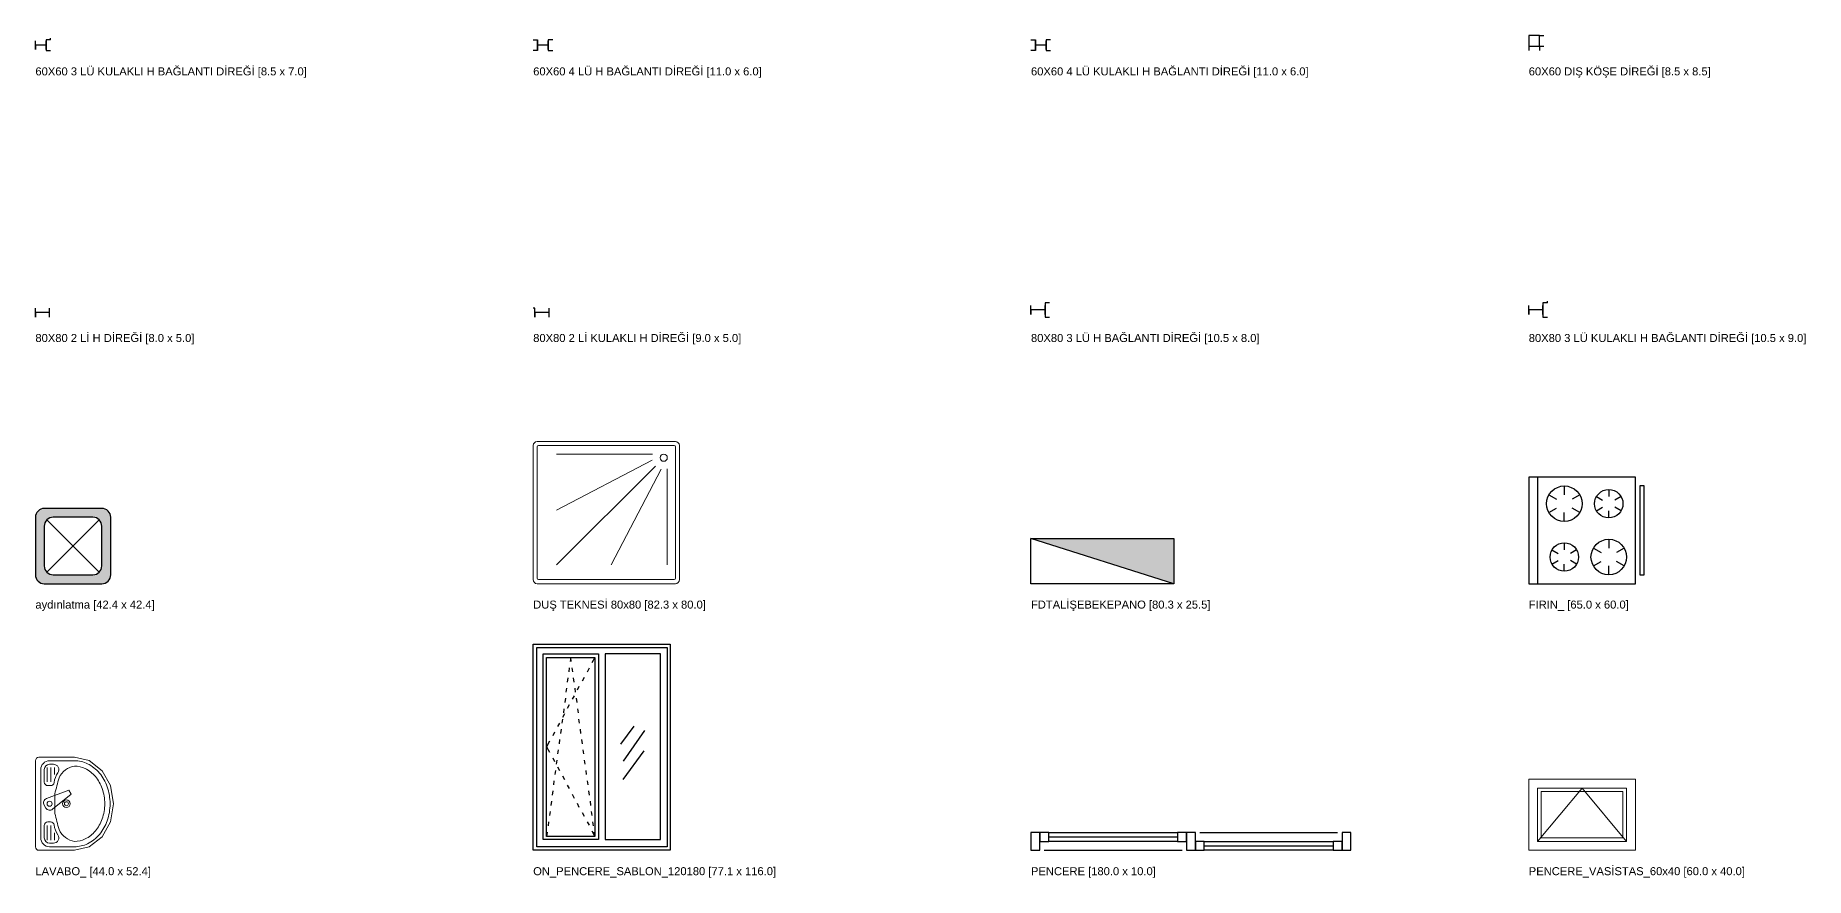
# Model space of a CAD drawing. Header units: centimetres. Extents: x -71 to 5571, y -2315 to 960.
# Drawn here: x 1120 to 2116, y -2165 to -1691 of the extents above; entities that cross this region are included whole.
import ezdxf

# ---------------------------------------------------------------- set-up
doc = ezdxf.new("R2010")
doc.units = ezdxf.units.CM
for name, color, linetype in [('Elektrik', 1, 'Continuous'), ('PENCERE', 10, 'Continuous'), ('SABLON_KARTI', 9, 'Continuous'), ('www.proje-yardim.com', 7, 'Continuous')]:
    doc.layers.add(name, color=color, linetype=linetype)
for name, color, linetype, lineweight in [('FDŞEBEKEPANO', 3, 'Continuous', 30), ('KAPI-PEN', 3, 'Continuous', 9), ('VİTRİFİYE', 3, 'Continuous', 9)]:
    doc.layers.add(name, color=color, linetype=linetype, lineweight=lineweight)
doc.styles.add('ARIAL_TR', font='arial.ttf')

# ---------------------------------------------------------------- blocks, each defined once
blk = doc.blocks.new('60X60 3 LÜ KULAKLI H BAĞLANTI DİREĞİ')
at = {"color": 142}
for p, q in [((0, 0.5), (0, 5.5)), ((6, 3), (0, 3)), ((0, 3), (0, 0.5)), ((8.5, 6), (6, 6)), ((6, 6), (6, 0)), ((6, 0.5), (6, 5.5)), ((6, 0.5), (6, 3)), ((6, 0), (8.5, 0)), ((8.5, 6), (8.5, 7))]:
    blk.add_line(p, q, dxfattribs=at)
blk = doc.blocks.new('60X60 4 LÜ H BAĞLANTI DİREĞİ')
at = {"color": 23}
for p, q in [((0, 6), (2.5, 6)), ((2.5, 0), (0, 0)), ((2.5, 6), (2.5, 0)), ((2.5, 0.5), (2.5, 5.5)), ((8.5, 3), (2.5, 3)), ((2.5, 3), (2.5, 0.5)), ((11, 6), (8.5, 6)), ((8.5, 6), (8.5, 0)), ((8.5, 0.5), (8.5, 5.5)), ((8.5, 0.5), (8.5, 3)), ((8.5, 0), (11, 0))]:
    blk.add_line(p, q, dxfattribs=at)
blk = doc.blocks.new('60X60 4 LÜ KULAKLI H BAĞLANTI DİREĞİ')
at = {"color": 56}
for p, q in [((0, 6), (2.5, 6)), ((2.5, 0), (0, 0)), ((2.5, 6), (2.5, 0)), ((2.5, 0.5), (2.5, 5.5)), ((8.5, 3), (2.5, 3)), ((2.5, 3), (2.5, 0.5)), ((11, 6), (8.5, 6)), ((8.5, 6), (8.5, 0)), ((8.5, 0.5), (8.5, 5.5)), ((8.5, 0.5), (8.5, 3)), ((8.5, 0), (11, 0))]:
    blk.add_line(p, q, dxfattribs=at)
blk = doc.blocks.new('60X60 DIŞ KÖŞE DİREĞİ')
at = {"color": 1}
for p, q in [((0, 2.5), (0, 0)), ((6, 8.5), (8.5, 8.5)), ((6, 2.5), (6, 0)), ((6, 2.5), (8.5, 2.5))]:
    blk.add_line(p, q, dxfattribs=at)
blk.add_lwpolyline([(0, 2.5), (6, 2.5), (6, 8.5), (0, 8.5)], close=True, dxfattribs=at)
blk = doc.blocks.new('80X80 2 Lİ H DİREĞİ')
at = {"color": 212}
for p, q in [((0, 0), (0, 5)), ((8, 2.5), (0, 2.5)), ((0, 2.5), (0, 0)), ((8, 0), (8, 5)), ((8, 0), (8, 2.5))]:
    blk.add_line(p, q, dxfattribs=at)
blk = doc.blocks.new('80X80 2 Lİ KULAKLI H DİREĞİ')
at = {"color": 95}
for p, q in [((1, 5), (0, 5)), ((1, 0), (1, 5)), ((9, 2.5), (1, 2.5)), ((1, 2.5), (1, 0)), ((9, 0), (9, 5)), ((9, 0), (9, 2.5))]:
    blk.add_line(p, q, dxfattribs=at)
blk = doc.blocks.new('80X80 3 LÜ H BAĞLANTI DİREĞİ')
at = {"color": 31}
for p, q in [((0, 1.5), (0, 6.5)), ((8, 4), (0, 4)), ((0, 4), (0, 1.5)), ((10.5, 8), (8, 8)), ((8, 8), (8, 0)), ((8, 1.5), (8, 6.5)), ((8, 1.5), (8, 4)), ((8, 0), (10.5, 0))]:
    blk.add_line(p, q, dxfattribs=at)
blk = doc.blocks.new('80X80 3 LÜ KULAKLI H BAĞLANTI DİREĞİ')
at = {"color": 142}
for p, q in [((0, 1.5), (0, 6.5)), ((8, 4), (0, 4)), ((0, 4), (0, 1.5)), ((10.5, 8), (8, 8)), ((8, 8), (8, 0)), ((8, 1.5), (8, 6.5)), ((8, 1.5), (8, 4)), ((8, 0), (10.5, 0)), ((10.5, 8), (10.5, 9))]:
    blk.add_line(p, q, dxfattribs=at)
blk = doc.blocks.new('aydınlatma')
at = {"layer": 'Elektrik'}
h = blk.add_hatch(color=0, dxfattribs=at)
edge = h.paths.add_edge_path()
edge.add_line((37.36, 42.36), (5, 42.36))
edge.add_arc((5, 37.36), 5, 90, 180)
edge.add_line((0, 37.36), (0, 5))
edge.add_arc((5, 5), 5, 180, -90)
edge.add_line((5, 0), (37.36, 0))
edge.add_arc((37.36, 5), 5, -90, 0)
edge.add_line((42.36, 5), (42.36, 37.36))
edge.add_arc((37.36, 37.36), 5, 0, 90)
edge = h.paths.add_edge_path(flags=16)
edge.add_line((32.36, 37.36), (10, 37.36))
edge.add_arc((10, 32.36), 5, 90, 180)
edge.add_line((5, 32.36), (5, 10))
edge.add_arc((10, 10), 5, 180, -90)
edge.add_line((10, 5), (32.36, 5))
edge.add_arc((32.36, 10), 5, -90, 0)
edge.add_line((37.36, 10), (37.36, 32.36))
edge.add_arc((32.36, 32.36), 5, 0, 90)
at = {"layer": 'Elektrik', "color": 1}
for p, q in [((6.46, 35.9), (35.9, 6.46)), ((35.9, 35.9), (6.46, 6.46))]:
    blk.add_line(p, q, dxfattribs=at)
at = {"layer": 'Elektrik', "color": 0}
for points in [[(37.36, 42.36), (5, 42.36, 0.414214), (0, 37.36), (0, 5, 0.414214), (5, 0), (37.36, 0, 0.414214), (42.36, 5), (42.36, 37.36, 0.414214)], [(32.36, 37.36), (10, 37.36, 0.414214), (5, 32.36), (5, 10, 0.414214), (10, 5), (32.36, 5, 0.414214), (37.36, 10), (37.36, 32.36, 0.414214)]]:
    blk.add_lwpolyline(points, format="xyb", close=True, dxfattribs=at)
blk = doc.blocks.new('DUŞ TEKNESİ 80x80')
at = {"layer": 'VİTRİFİYE', "color": 4, "lineweight": 13}
for p, q in [((80, 80), (2.28, 80)), ((0, 77.72), (0, 2.28)), ((2.28, 76.96), (2.28, 3.04)), ((79.24, 77.72), (3.04, 77.72)), ((67.14, 72.92), (13.12, 72.92)), ((80, 3.04), (80, 76.96)), ((82.28, 2.28), (82.28, 77.72)), ((66.97, 69.47), (13.12, 41.43)), ((68.75, 66.22), (13.12, 10.6)), ((71.99, 64.45), (43.95, 10.6)), ((75.44, 10.6), (75.44, 64.61)), ((2.28, 0), (80, 0)), ((3.04, 2.28), (79.24, 2.28))]:
    blk.add_line(p, q, dxfattribs=at)
blk.add_circle((73.41, 70.89), 2.03, dxfattribs=at)
for centre, radius, start, end in [((2.28, 77.72), 2.28, 90, 180), ((80, 77.72), 2.28, 0, 90), ((3.04, 76.96), 0.76, 90, 180), ((79.24, 76.96), 0.76, 0, 90), ((2.28, 2.28), 2.28, 180, 270), ((3.04, 3.04), 0.76, 180, 270), ((79.24, 3.04), 0.76, 270, 0), ((80, 2.28), 2.28, 270, 0)]:
    blk.add_arc(centre, radius, start, end, dxfattribs=at)
blk = doc.blocks.new('FDTALİŞEBEKEPANO')
at = {"layer": 'FDŞEBEKEPANO'}
blk.add_hatch(color=256, dxfattribs=at).paths.add_polyline_path([(0, 25.51), (80.35, 0), (80.35, 25.51)])
for p, q in [((80.35, 0), (0, 25.51)), ((0, 25.51), (80.35, 25.51)), ((0, 0), (0, 25.51)), ((80.35, 25.51), (80.35, 0)), ((80.35, 0), (0, 0))]:
    blk.add_line(p, q, dxfattribs=at)
blk = doc.blocks.new('FIRIN_')
at = {"layer": 'www.proje-yardim.com', "color": 45}
for p, q in [((5, 60), (5, 0)), ((11.34, 50), (15.67, 47.5)), ((20, 55), (20, 50)), ((28.66, 50), (24.33, 47.5)), ((45, 53), (45, 49)), ((11.34, 40), (15.67, 42.5)), ((20, 35), (20, 40)), ((28.66, 40), (24.33, 42.5)), ((38.07, 49), (41.54, 47)), ((38.07, 41), (41.54, 43)), ((45, 37), (45, 41)), ((51.93, 49), (48.46, 47)), ((51.93, 41), (48.46, 43)), ((62.5, 42.5), (62.5, 37.5)), ((20, 23), (20, 19)), ((36.34, 20), (40.67, 17.5)), ((45, 25), (45, 20)), ((53.66, 20), (49.33, 17.5)), ((13.07, 19), (16.54, 17)), ((13.07, 11), (16.54, 13)), ((20, 7), (20, 11)), ((26.93, 19), (23.46, 17)), ((26.93, 11), (23.46, 13)), ((36.34, 10), (40.67, 12.5)), ((45, 5), (45, 10)), ((53.66, 10), (49.33, 12.5))]:
    blk.add_line(p, q, dxfattribs=at)
for points in [[(0, 0), (60, 0), (60, 60), (0, 60)], [(62.5, 5), (65, 5), (65, 55), (62.5, 55)]]:
    blk.add_lwpolyline(points, close=True, dxfattribs=at)
for centre, radius in [((20, 45), 10), ((45, 45), 8), ((20, 15), 8), ((45, 15), 10)]:
    blk.add_circle(centre, radius, dxfattribs=at)
blk = doc.blocks.new('LAVABO_')
at = {"color": 4, "lineweight": 15}
for p, q in [((0, 2), (0, 50.4)), ((22, 52.4), (2, 52.4)), ((22, 50.4), (8, 50.4)), ((30.22, 50.48), (22, 52.4)), ((37.56, 44.73), (30.22, 50.48)), ((3, 7), (3, 45.4)), ((5, 45.4), (5, 38.4)), ((6.7, 46.67), (6.7, 38.45)), ((10.19, 48.4), (8, 48.4)), ((8.7, 46.67), (8.7, 38.45)), ((10.7, 46.67), (10.7, 42.56)), ((42.27, 36.42), (37.56, 44.73)), ((6.22, 29.07), (18.86, 33.81)), ((7, 36.4), (8.52, 36.4)), ((20.11, 31.65), (9.69, 23.07)), ((10.87, 31.75), (11, 26.2)), ((18.86, 33.81), (20.11, 31.65)), ((44, 26.2), (42.27, 36.42)), ((4.93, 25.49), (5.94, 23.75)), ((10.96, 20.65), (11, 26.2)), ((42.27, 15.98), (44, 26.2)), ((5, 7), (5, 14)), ((6.7, 5.73), (6.7, 13.95)), ((7, 16), (8.52, 16)), ((8.7, 5.73), (8.7, 13.95)), ((37.56, 7.67), (42.27, 15.98)), ((22, 0), (2, 0)), ((10.19, 4), (8, 4)), ((22, 2), (8, 2)), ((10.7, 5.73), (10.7, 9.84)), ((22, 0), (30.22, 1.92)), ((30.22, 1.92), (37.56, 7.67))]:
    blk.add_line(p, q, dxfattribs=at)
for centre, radius in [((7.96, 26.2), 1.42), ((17.47, 26.2), 2.14), ((17.47, 26.2), 1.14)]:
    blk.add_circle(centre, radius, dxfattribs=at)
for centre, radius, start, end in [((2, 50.4), 2, 90, 180), ((8, 45.4), 5, 90, 180), ((22, 33.82), 16.58, 63.74331, 90), ((8, 45.4), 3, 90, 180), ((10.19, 45.4), 3, 325.01139, 90), ((22.8, 36.57), 12.4, 145.01139, 172.69965), ((1655.68, -405.34), 1701.89, 164.8034, 165.11829), ((22.8, 36.57), 10.4, 123.90772, 156.09981), ((23.97, 36.14), 11.43, 99.92197, 127.57702), ((22, 33.82), 13.58, 63.74331, 90), ((20.18, 30.14), 17.69, 40.02, 63.74331), ((20.18, 30.14), 20.69, 40.02, 63.74331), ((17.34, 27.75), 21.4, 19.17833, 40.02), ((17.34, 27.75), 24.4, 19.17833, 40.02), ((7, 38.4), 2, 180, 270), ((8.52, 38.4), 2, 270, 352.69965), ((12.88, 26.2), 26.12, 0, 19.17833), ((12.88, 26.2), 29.12, 0, 19.17833), ((7.09, 26.74), 2.5, 110.53768, 210), ((8.1, 25), 2.5, 210, 309.46232), ((211.65, 67.6), 206.11, 193.16662, 195.76007), ((12.88, 26.2), 26.12, 340.82167, 0), ((12.88, 26.2), 29.12, 340.82167, 0), ((7, 14), 2, 90, 180), ((8.52, 14), 2, 7.30035, 90), ((22.8, 15.83), 12.4, 187.30035, 214.98861), ((22.8, 15.83), 10.4, 203.90019, 236.09228), ((20.18, 22.26), 17.69, 296.25669, 319.98), ((17.34, 24.65), 21.4, 319.98, 340.82167), ((17.34, 24.65), 24.4, 319.98, 340.82167), ((2, 2), 2, 180, 270), ((8, 7), 5, 180, 270), ((8, 7), 3, 180, 270), ((10.19, 7), 3, 270, 34.98861), ((23.97, 16.26), 11.43, 232.42298, 260.07803), ((22, 18.58), 13.58, 270, 296.25669), ((22, 18.58), 16.58, 270, 296.25669), ((20.18, 22.26), 20.69, 296.25669, 319.98)]:
    blk.add_arc(centre, radius, start, end, dxfattribs=at)
blk = doc.blocks.new('ON_PENCERE_SABLON_120180')
at = {"color": 1, "linetype": 'Continuous', "lineweight": 25, "ltscale": 0.5}
for p, q in [((20.28, 102.68), (20.1, 100.49)), ((22.29, 100.49), (21.92, 102.68)), ((31.43, 102.5), (30.33, 100.3)), ((34.71, 108.53), (33.07, 105.42)), ((18.82, 91.17), (18.45, 88.98)), ((19.55, 97.02), (19.18, 94.64)), ((23.02, 94.64), (22.66, 97.02)), ((23.75, 88.98), (23.57, 91.17)), ((25.76, 92.08), (24.67, 90.07)), ((28.68, 97.2), (27.59, 95.19)), ((17.17, 79.66), (16.99, 77.28)), ((18.09, 85.51), (17.72, 83.13)), ((20.28, 81.85), (19.18, 79.84)), ((23.02, 86.97), (21.92, 84.96)), ((24.67, 83.13), (24.3, 85.51)), ((25.4, 77.28), (25.03, 79.66)), ((14.8, 71.62), (13.7, 69.61)), ((16.44, 73.81), (16.08, 71.62)), ((17.54, 76.74), (16.44, 74.73)), ((26.13, 71.62), (25.76, 73.81)), ((12.06, 66.5), (10.96, 64.49)), ((14.8, 62.3), (14.62, 59.93)), ((15.71, 68.15), (15.35, 65.77)), ((26.86, 65.77), (26.67, 68.15)), ((27.77, 59.93), (27.41, 62.3)), ((10.96, 52.07), (12.06, 50.06)), ((13.34, 50.79), (12.97, 48.42)), ((14.07, 56.46), (13.7, 54.26)), ((28.5, 54.26), (28.14, 56.46)), ((29.23, 48.42), (28.87, 50.79)), ((12.61, 44.95), (12.24, 42.57)), ((13.7, 46.96), (14.8, 44.95)), ((16.44, 41.84), (17.54, 39.83)), ((29.96, 42.57), (29.78, 44.95)), ((10.96, 33.43), (10.6, 31.06)), ((11.69, 39.1), (11.51, 36.91)), ((19.18, 36.72), (20.28, 34.71)), ((21.92, 31.61), (23.02, 29.42)), ((30.88, 36.91), (30.51, 39.1)), ((31.61, 31.06), (31.24, 33.43)), ((9.5, 21.92), (9.14, 19.55)), ((10.23, 27.59), (9.87, 25.21)), ((24.67, 26.49), (25.76, 24.3)), ((27.59, 21.19), (28.68, 19.18)), ((32.34, 25.21), (32.16, 27.59)), ((33.25, 19.55), (32.89, 21.92)), ((7.86, 10.23), (7.49, 7.86)), ((8.59, 16.08), (8.4, 13.7)), ((30.33, 16.08), (31.43, 14.07)), ((33.98, 13.7), (33.62, 16.08))]:
    blk.add_line(p, q, dxfattribs=at)
at = {"color": 7, "linetype": 'Continuous', "lineweight": 25, "ltscale": 0.5}
for p, q in [((56.64, 69.79), (49.15, 59.74)), ((62.67, 67.42), (50.61, 50.24)), ((62.3, 55.91), (50.43, 39.83))]:
    blk.add_line(p, q, dxfattribs=at)
at = {"color": 7, "linetype": 'Continuous', "lineweight": 25}
for points in [[(0, 116.02), (77.1, 116.02), (77.1, 0), (0, 0)], [(2.01, 114.19), (75.27, 114.19), (75.27, 2.01), (2.01, 2.01)], [(5.66, 110.54), (36.72, 110.54), (36.72, 6.03), (5.66, 6.03)], [(71.62, 110.54), (40.56, 110.54), (40.56, 6.03), (71.62, 6.03)], [(7.49, 108.53), (34.71, 108.53), (34.71, 7.86), (7.49, 7.86)]]:
    blk.add_lwpolyline(points, close=True, dxfattribs=at)
at = {"color": 1, "linetype": 'Continuous', "lineweight": 25}
for points in [[(21.38, 106.15), (21.19, 108.53), (20.83, 106.15)], [(9.14, 61.39), (7.49, 58.28), (9.14, 55.18)], [(33.07, 10.96), (34.71, 7.86), (34.35, 10.23)]]:
    blk.add_lwpolyline(points, dxfattribs=at)
blk = doc.blocks.new('PENCERE')
at = {"layer": 'PENCERE'}
for p, q in [((10, 10), (82.5, 10)), ((95, 10), (172.5, 10)), ((7.5, 0), (85, 0)), ((10, 7.5), (82.5, 7.5)), ((82.5, 5), (10, 5)), ((97.5, 5), (170, 5)), ((97.5, 2.5), (170, 2.5)), ((170, 0), (97.5, 0))]:
    blk.add_line(p, q, dxfattribs=at)
for points in [[(0, 0), (5, 0), (5, 10), (0, 10), (0, 0)], [(5, 10), (5, 5), (10, 5), (10, 10), (5, 10)], [(82.5, 10), (82.5, 5), (87.5, 5), (87.5, 10), (82.5, 10)], [(87.5, 0), (92.5, 0), (92.5, 10), (87.5, 10), (87.5, 0)], [(175, 0), (180, 0), (180, 10), (175, 10), (175, 0)], [(92.5, 5), (92.5, 0), (97.5, 0), (97.5, 5), (92.5, 5)], [(170, 5), (170, 0), (175, 0), (175, 5), (170, 5)]]:
    blk.add_lwpolyline(points, dxfattribs=at)
blk = doc.blocks.new('PENCERE_VASİSTAS_60x40')
at = {"layer": 'KAPI-PEN', "color": 7, "lineweight": 15}
for p, q in [((5, 5), (30, 35)), ((30, 35), (55, 5))]:
    blk.add_line(p, q, dxfattribs=at)
for points in [[(0, 0), (60, 0), (60, 40), (0, 40)], [(5, 5), (55, 5), (55, 35), (5, 35)], [(7, 33), (53, 33), (53, 7), (7, 7)]]:
    blk.add_lwpolyline(points, close=True, dxfattribs=at)

msp = doc.modelspace()

# ---------------------------------------------------------------- block references
at = {"layer": 'SABLON_KARTI'}
for name, p in [('60X60 DIŞ KÖŞE DİREĞİ', (1960, -1700)), ('60X60 3 LÜ KULAKLI H BAĞLANTI DİREĞİ', (1120, -1700)), ('60X60 4 LÜ H BAĞLANTI DİREĞİ', (1400, -1700)), ('60X60 4 LÜ KULAKLI H BAĞLANTI DİREĞİ', (1680, -1700)), ('80X80 3 LÜ H BAĞLANTI DİREĞİ', (1680, -1850)), ('80X80 3 LÜ KULAKLI H BAĞLANTI DİREĞİ', (1960, -1850)), ('80X80 2 Lİ H DİREĞİ', (1120, -1850)), ('80X80 2 Lİ KULAKLI H DİREĞİ', (1400, -1850)), ('DUŞ TEKNESİ 80x80', (1400, -2000)), ('FIRIN_', (1960, -2000)), ('aydınlatma', (1120, -2000)), ('FDTALİŞEBEKEPANO', (1680, -2000)), ('ON_PENCERE_SABLON_120180', (1400, -2150)), ('LAVABO_', (1120, -2150)), ('PENCERE_VASİSTAS_60x40', (1960, -2150)), ('PENCERE', (1680, -2150))]:
    msp.add_blockref(name, p, dxfattribs=at)

# ---------------------------------------------------------------- texts
at = {"layer": 'SABLON_KARTI', "style": 'ARIAL_TR'}
for s, p in [('60X60 3 LÜ KULAKLI H BAĞLANTI DİREĞİ [8.5 x 7.0]', (1120, -1714)), ('60X60 4 LÜ H BAĞLANTI DİREĞİ [11.0 x 6.0]', (1400, -1714)), ('60X60 4 LÜ KULAKLI H BAĞLANTI DİREĞİ [11.0 x 6.0]', (1680, -1714)), ('60X60 DIŞ KÖŞE DİREĞİ [8.5 x 8.5]', (1960, -1714)), ('80X80 2 Lİ H DİREĞİ [8.0 x 5.0]', (1120, -1864)), ('80X80 2 Lİ KULAKLI H DİREĞİ [9.0 x 5.0]', (1400, -1864)), ('80X80 3 LÜ H BAĞLANTI DİREĞİ [10.5 x 8.0]', (1680, -1864)), ('80X80 3 LÜ KULAKLI H BAĞLANTI DİREĞİ [10.5 x 9.0]', (1960, -1864)), ('aydınlatma [42.4 x 42.4]', (1120, -2014)), ('DUŞ TEKNESİ 80x80 [82.3 x 80.0]', (1400, -2014)), ('FDTALİŞEBEKEPANO [80.3 x 25.5]', (1680, -2014)), ('FIRIN_ [65.0 x 60.0]', (1960, -2014)), ('LAVABO_ [44.0 x 52.4]', (1120, -2164)), ('ON_PENCERE_SABLON_120180 [77.1 x 116.0]', (1400, -2164)), ('PENCERE [180.0 x 10.0]', (1680, -2164)), ('PENCERE_VASİSTAS_60x40 [60.0 x 40.0]', (1960, -2164))]:
    msp.add_text(s, height=4.5, dxfattribs=at).set_placement(p)

doc.saveas('drawing.dxf')
